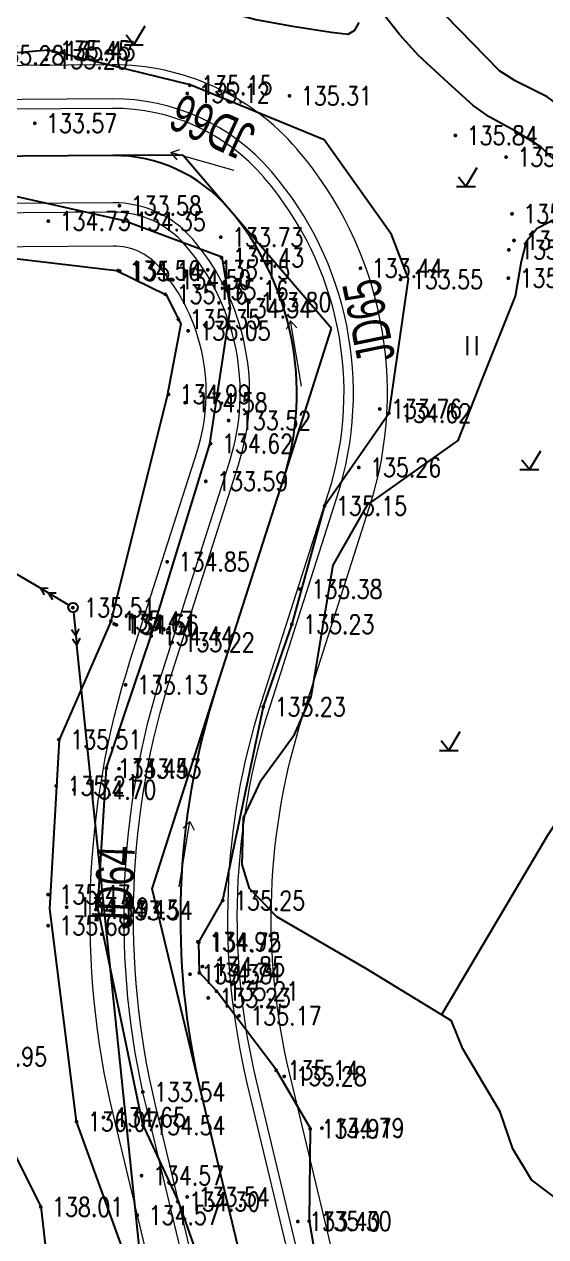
# Model space of a CAD drawing. Extents: x 529262 to 576451, y 2694391 to 2717535.
# Drawn here: x 562955.4 to 562983.1, y 2710457.1 to 2710521.3 of the extents above; entities that cross this region are included whole.
import ezdxf
from ezdxf.enums import TextEntityAlignment as Align

# ---------------------------------------------------------------- set-up
doc = ezdxf.new("R2010")
doc.units = 0
doc.linetypes.add('DASHED', pattern=[19.049999999999997, 12.7, -6.35])
doc.linetypes.add('X2', pattern=[10, 8, -2])
for name, color, linetype in [('DLSS', 4, 'Continuous'), ('DMTZ', 8, 'Continuous'), ('GCD', 8, 'Continuous'), ('GXYZ', 8, 'Continuous'), ('ZBTZ', 8, 'Continuous'), ('交点标注', 3, 'Continuous'), ('道路中线_04护管挡墙', 7, 'Continuous')]:
    doc.layers.add(name, color=color, linetype=linetype)
doc.layers.add('SXSS', color=5, linetype='Continuous', lineweight=0)
doc.styles.add('EICAD', font='fsdb_e.shx', dxfattribs={"width": 0.707, "height": 2, "bigfont": 'tjhzf.shx'})
doc.styles.add('HZ', font='rs.shx', dxfattribs={"width": 0.8, "bigfont": 'hztxt.shx'})
doc.linetypes.add('10421', pattern='A,2,[150,AAA.SHX,S=0.5,R=0,X=0,Y=0.5],1e-11', length=2.00000000001)
doc.linetypes.add('10422', pattern='A,0.75,[150,AAA.SHX,S=0.5,R=0,X=0,Y=0.5],1.5,[177,AAA.SHX,S=1,R=0,X=0,Y=0.4],0.75', length=3)

# ---------------------------------------------------------------- blocks, each defined once
blk = doc.blocks.new('GC200')
at = {"linetype": 'Continuous', "const_width": 0.2, "flags": 128}
blk.add_lwpolyline([(-0.1, 0, 1), (0.1, 0, 1)], format="xyb", close=True, dxfattribs=at)
blk = doc.blocks.new('gc013a')
at = {"linetype": 'Continuous'}
blk.add_line((0.5, 0), (4, 0), dxfattribs=at)
at = {"linetype": 'Continuous', "flags": 128}
for points in [[(2.307212344848719, -0.4000565770862801), (3, 0), (2.307212344848719, 0.4000565770862801)], [(3.307212344848719, -0.4000565770862801), (4, 0), (3.307212344848719, 0.4000565770862801)]]:
    blk.add_lwpolyline(points, dxfattribs=at)
blk = doc.blocks.new('gc170')
at = {"color": 8, "linetype": 'Continuous'}
blk.add_circle((0, 0), 0.5, dxfattribs=at)
blk = doc.blocks.new('gc121')
at = {"color": 8}
for p, q in [((-0.5, -1), (-0.5, 1)), ((0.5, -1), (0.5, 1))]:
    blk.add_line(p, q, dxfattribs=at)
blk = doc.blocks.new('gc123')
at = {"color": 8}
for p, q in [((0, 0), (1.199999999999999, 2)), ((-1, 0), (1, 0)), ((0, 0), (-0.8, 1))]:
    blk.add_line(p, q, dxfattribs=at)
blk = doc.blocks.new('gc086')
at = {"color": 8}
for p, q in [((0, 0), (7, 0)), ((7, 0), (6.180847955711008, 0.573576436351046)), ((7, 0), (6.180847955711008, -0.5735764363510459))]:
    blk.add_line(p, q, dxfattribs=at)

msp = doc.modelspace()

# ---------------------------------------------------------------- linework, layer by layer
at = {"layer": 'DLSS', "color": 8, "linetype": 'Continuous'}
msp.add_lwpolyline([(562990.0233819761, 2710509.374436731), (562989.0172700626, 2710510.947711556), (562987.3492944081, 2710513.1021973), (562986.3588609243, 2710514.374578152), (562984.1186494417, 2710516.737038125), (562983.1322681797, 2710517.466018084), (562981.4285658925, 2710518.301014455), (562980.6030844691, 2710518.829630272), (562977.7390089744, 2710521.768485805), (562972.9598811852, 2710527.854498539), (562970.1691699103, 2710531.895343121), (562966.6927165191, 2710537.288272125), (562965.4462211933, 2710539.714797255), (562963.6556329182, 2710543.82263337)], dxfattribs=at)
at = {"layer": 'DLSS', "color": 8, "linetype": 'X2'}
msp.add_lwpolyline([(562987.4426494417, 2710508.195038124), (562985.575348904, 2710511.683939122), (562983.9511695664, 2710513.673572137), (562982.8146494417, 2710514.790038125), (562981.6168124755, 2710515.555149597), (562980.050507038, 2710516.398395539), (562979.2166452552, 2710517.002534429), (562977.8789219327, 2710518.208383645), (562976.3071447109, 2710519.648009184), (562975.3116494417, 2710520.767038125), (562974.0576626007, 2710522.342561491), (562971.1204611572, 2710526.524480315), (562968.0977612662, 2710530.899147705), (562964.7083742737, 2710536.176400936), (562963.3748125491, 2710539.033189165), (562961.5988316096, 2710542.866659666)], dxfattribs=at)
at = {"layer": 'DMTZ', "linetype": '10421', "flags": 128}
for points in [[(562974.75, 2710442.749), (562972.221, 2710448.106), (562970.53, 2710457.924), (562970.588, 2710462.816), (562968.785, 2710465.91), (562965.618, 2710470.107), (562964.715, 2710471.076), (562964.683, 2710472.686), (562965.951, 2710474.902), (562968.103, 2710485.167), (562969.614, 2710489.535), (562971.349, 2710495.807), (562974.751, 2710500.717), (562975.7885147439, 2710507.82364642), (562974.8793593798, 2710510.16654406), (562971.3097883859, 2710515.17943116), (562964.213, 2710518.086), (562956.712, 2710519.931), (562939.506, 2710518.475), (562935.726, 2710518.126), (562931.762, 2710518.288), (562929.3, 2710519.315), (562919.688, 2710517.249), (562916.468, 2710514.965), (562910.131, 2710508.998), (562907.098, 2710503.349), (562906.436, 2710502.096), (562904.175, 2710500.572), (562900.581, 2710500.839), (562896.864, 2710503.212), (562892.174, 2710509.435), (562890.793, 2710510.72), (562889.538, 2710511.732), (562887.479, 2710514.751), (562882.949, 2710523.099), (562882.932, 2710525.189), (562882.2380977372, 2710527.399296024), (562883.799, 2710533.091), (562883.971, 2710540.381), (562884.533, 2710541.159), (562880.615, 2710548.025), (562877.384, 2710551.024), (562873.585, 2710553.819), (562871.27, 2710555.417), (562866.187, 2710554.863), (562864.035, 2710554.128), (562862.653, 2710554.187), (562854.416, 2710552.946), (562849.3, 2710552.984), (562844.828, 2710554.167), (562838.817, 2710556.934), (562838.273, 2710558.715), (562837.129, 2710561.856), (562835.427, 2710564.474), (562828.384, 2710572.825), (562826.351, 2710574.034), (562816.192, 2710586.281), (562809.61, 2710595.308), (562807.629, 2710596.472), (562803.713, 2710599.951), (562798.177, 2710607.245), (562792.142, 2710614.012), (562783.976, 2710622.925), (562784.5828301851, 2710624.317657849), (562785.211, 2710624.551), (562787.2, 2710623.094), (562788.7788755939, 2710623.401217018), (562790.508, 2710625.592), (562788.742, 2710630.515), (562788.088, 2710634.638), (562786.78, 2710636.602), (562786.639, 2710640.923), (562787.825, 2710645.241), (562787.853, 2710649.099), (562784.409, 2710653.639), (562785.16, 2710656.358), (562788.285, 2710662.328), (562794.012, 2710668.105), (562797.95, 2710670.849), (562807.487, 2710674.38), (562815.068, 2710676.668), (562817.722, 2710679.886), (562819.808, 2710683.864), (562817.75, 2710692.913), (562819.815, 2710697.495), (562820.162, 2710700.927), (562819.299, 2710705.399), (562817.923, 2710708.322), (562815.977, 2710712.962), (562813.994, 2710719.447), (562811.415, 2710723.52), (562810.6813922131, 2710763.290965233), (562817.6759100298, 2710808.527753309), (562821.8706644834, 2710812.379483276)], [(562875.6569799479, 2710517.710590817), (562881.2096401585, 2710513.136962484), (562885.8431388825, 2710506.104024294), (562896.000156, 2710496.867496503), (562900.7433575162, 2710493.456907781), (562902.1508789615, 2710493.360564189), (562907.6460523225, 2710496.539927071), (562912.2171274893, 2710500.241607559), (562921.1455004993, 2710510.357186281), (562930.0326638538, 2710510.406242661), (562938.4989639116, 2710510.977422099), (562949.5544111542, 2710513.397228802), (562960.7241838808, 2710510.917154916), (562965.900569844, 2710508.986744726), (562966.3440000489, 2710506.266222232), (562965.2347387028, 2710499.058734157), (562962.1308346156, 2710488.921390429), (562959.7643030626, 2710481.926135489), (562959.3002978488, 2710474.520269713), (562961.6937498626, 2710463.040329047), (562963.5581915622, 2710459.007735341), (562967.210702914, 2710448.677929373), (562970.6649546735, 2710436.492808566), (562971.9549540539, 2710429.863424606), (562968.7550809688, 2710422.750517037), (562967.8558039883, 2710417.670041609), (562961.7334924304, 2710408.390111475), (562959.0452154493, 2710402.617356841), (562949.5074524239, 2710394.865299786), (562946.6224902859, 2710390.925632931), (562942.6737345892, 2710379.153828388), (562939.6081059823, 2710372.623244184), (562934.0775555337, 2710360.813837247), (562930.1231819652, 2710353.403101703), (562927.2984181283, 2710352.257563191)]]:
    msp.add_lwpolyline(points, dxfattribs=at)
at = {"layer": 'DMTZ', "linetype": '10422'}
msp.add_lwpolyline([(562946.4396494417, 2710523.578038124), (562946.8575161195, 2710523.465371793), (562948.9301486182, 2710523.813843066), (562949.8766494417, 2710523.832038125), (562950.8449965818, 2710523.70649074), (562952.8672203023, 2710523.259175222), (562953.6876494417, 2710523.138038124), (562955.283148827, 2710523.026572447), (562956.7796494417, 2710522.992038125), (562962.0011197489, 2710522.796028927), (562963.1636494417, 2710522.680038125), (562964.520206356, 2710522.412477494), (562967.7016494417, 2710521.558038125), (562969.532799278, 2710521.223478166), (562971.6810520366, 2710520.878287945), (562972.5836494417, 2710520.784038125), (562972.9428696691, 2710520.986789247), (562973.1716494417, 2710521.389038125)], dxfattribs=at)
at = {"layer": 'DMTZ', "linetype": '10421'}
for points in [[(562875.5631839988, 2710514.346548987), (562888.6289473693, 2710495.290743354), (562901.1039390189, 2710489.842846645), (562905.0860591556, 2710491.836516971), (562914.5993318317, 2710498.673232114), (562921.9861655416, 2710506.108200987), (562928.7880964784, 2710507.585175563), (562940.8005022918, 2710508.345655843), (562947.4589568337, 2710509.7851253), (562960.3125644285, 2710508.266639141), (562962.9493382861, 2710506.973056026), (562963.7163984707, 2710505.439924085), (562962.997191582, 2710501.625466816), (562960.00726708, 2710489.672574984), (562957.2688824977, 2710483.40365115), (562956.7657788033, 2710474.443040417), (562958.1761867136, 2710463.187400912), (562963.3491733274, 2710448.930670954), (562968.1346102675, 2710435.076508506), (562966.6111219786, 2710428.484569198), (562964.283, 2710426.124)], [(562859.8497388082, 2710502.248493188), (562878.4213185481, 2710487.748831274), (562915.8853067025, 2710478.730757921), (562929.8618966059, 2710481.834375524), (562947.7578474227, 2710478.804650787), (562952.276, 2710466.641), (562956.312, 2710458.678), (562957.437, 2710448.749), (562960.849, 2710434.711), (562962.894, 2710429.434), (562964.283, 2710426.124), (562963.631, 2710423.873), (562959.426, 2710415.623), (562955.6416309146, 2710407.193488419), (562937.3592726418, 2710382.773345858), (562927.2458438115, 2710362.079754581), (562924.8596661334, 2710351.275596694), (562923.9404885652, 2710345.47398368), (562923.6828423964, 2710342.281494865)]]:
    msp.add_lwpolyline(points, dxfattribs=at)
at = {"layer": 'GXYZ', "linetype": 'Continuous'}
for p, q in [((562956.287496175, 2710491.428502385), (562934.4164006265, 2710504.297965076)), ((562963.7633439824, 2710434.994373354), (562958.2176972107, 2710488.424907807))]:
    msp.add_line(p, q, dxfattribs=at)
at = {"layer": 'ZBTZ', "linetype": 'Continuous'}
for points in [[(562979.7250875806, 2710502.568038125), (562981.4496494418, 2710506.895038125), (562981.7716959144, 2710508.753320613), (562982.0526494418, 2710509.842038125), (562982.5970840611, 2710510.501524706), (562985.3780598546, 2710511.925619826)], [(562988.6926494417, 2710455.935038125), (562986.7056494417, 2710457.615038124), (562983.8956494418, 2710458.896038125), (562982.3016494417, 2710460.095038124), (562981.3196494417, 2710461.746038124), (562980.6436494417, 2710463.694038125), (562978.6616494417, 2710467.028038125), (562978.0636494417, 2710468.523038125), (562973.5306494418, 2710471.287038125), (562968.8076494418, 2710474.022038125), (562967.3646494417, 2710475.524038124), (562966.9696494417, 2710476.792038125), (562967.0366494417, 2710479.279038125), (562967.9736494417, 2710481.269038124), (562969.7376494417, 2710483.685038125), (562970.6206494417, 2710485.673038125), (562971.7976494418, 2710492.652038124), (562973.6196494417, 2710495.844038125), (562978.4086494417, 2710499.265038125), (562979.7250875806, 2710502.568038125)], [(562993.6969873321, 2710494.583315078), (562993.2974593352, 2710493.027020624), (562993.2331480986, 2710492.191154617), (562992.9566494417, 2710491.572038125), (562992.4572451966, 2710490.9422862), (562991.9656494417, 2710490.363038125), (562991.0619204333, 2710489.410243713), (562989.7106494417, 2710487.797038124), (562986.7611022071, 2710483.744400732), (562985.1506494418, 2710481.346038125), (562983.1453629185, 2710478.340397827), (562977.8306494417, 2710469.342038125), (562977.5366976606, 2710468.844347351)]]:
    msp.add_lwpolyline(points, dxfattribs=at)
at = {"layer": '交点标注', "linetype": 'DASHED'}
for p, q in [((562963.8196192548, 2710514.375483906), (562960.1102109349, 2710514.34938738)), ((562966.2361207873, 2710511.561072519), (562963.8196192548, 2710514.375483906)), ((562971.7092118018, 2710505.186762606), (562966.2479033297, 2710511.547349821)), ((562969.1531525974, 2710497.202432873), (562971.7092118018, 2710505.186762606)), ((562962.2094382134, 2710475.512440277), (562965.617331923, 2710486.157634656)), ((562964.813575773, 2710464.64264863), (562962.2094382134, 2710475.512440277))]:
    msp.add_line(p, q, dxfattribs=at)
at = {"layer": '道路中线_04护管挡墙', "color": 8, "lineweight": 0}
for points in [[(562975.047184427, 2710442.529472372), (562969.4814839382, 2710465.760965831, -0.1370914387375173), (562970.1887893501, 2710484.694153535), (562973.7246100246, 2710495.738951752, 0.2604879930884305), (562969.8896809916, 2710514.674242122), (562969.8778984357, 2710514.687964836, 0.2205648267263382), (562960.0764426859, 2710519.149268597), (562940.9816723407, 2710519.014932569, 0.07785977487481188), (562924.2409722245, 2710516.271380206), (562923.2504315012, 2710515.945490484, 0.1211447737828787), (562905.1114940571, 2710504.599510272)], [(562973.2967188652, 2710442.110103421), (562967.7310183763, 2710465.34159688, -0.1370914387387408), (562968.474492815, 2710485.242958956), (562972.0103134895, 2710496.287757173, 0.260487993089063), (562968.5240143687, 2710513.501657509), (562968.5122318272, 2710513.515380206, 0.2205648267265918), (562960.0891057794, 2710517.34931314), (562940.9943354344, 2710517.214977113, 0.07785977487458612), (562924.8035123294, 2710514.561541433), (562923.8129716062, 2710514.235651711, 0.1211447737826425), (562906.4028307557, 2710503.345536775)], [(562972.8104784313, 2710441.993612045), (562967.2447779424, 2710465.225105505, -0.1370914387370714), (562967.998299333, 2710485.395404906), (562971.5341200075, 2710496.440203123, 0.2604879930931599), (562968.1446625289, 2710513.175939561), (562968.1328799907, 2710513.189662254, 0.2205648267314096), (562960.0926233053, 2710516.849325514), (562940.9978529605, 2710516.714989486, 0.07785977487405749), (562924.9597734696, 2710514.086586218), (562923.9692327464, 2710513.760696496, 0.1211447737834337), (562906.7615353942, 2710502.997210803)], [(562967.9480740927, 2710440.828698293), (562962.3823736039, 2710464.060191753, -0.1370914387339848), (562963.2363645133, 2710486.919864407), (562966.7721851877, 2710497.964662625, 0.2604879930862896), (562964.3511441316, 2710509.91876008), (562964.3393615837, 2710509.932482786, 0.2205648267315446), (562960.1277985658, 2710511.849449246), (562941.0330282209, 2710511.715113217, 0.07785977487408338), (562926.5223848721, 2710509.33703407), (562925.5318441496, 2710509.011144348, 0.121144773783214), (562910.3485817793, 2710499.51395109)], [(562967.4618336589, 2710440.712206918), (562961.89613317, 2710463.943700378, -0.1370914387325575), (562962.7601710313, 2710487.072310357), (562966.2959917057, 2710498.117108575, 0.2604879930921491), (562963.9717922918, 2710509.593042132), (562963.9600097388, 2710509.606764844, 0.2205648267299092), (562960.1313160921, 2710511.349461619), (562941.036545747, 2710511.215125591, 0.07785977487389538), (562926.6786460123, 2710508.862078855), (562925.6881052899, 2710508.536189134, 0.1211447737830839), (562910.7072864177, 2710499.165625119)], [(562965.711368097, 2710440.292837967), (562960.1456676081, 2710463.524331428, -0.1370914387337673), (562961.0458744962, 2710487.621115778), (562964.5816951706, 2710498.665913995, 0.2604879930939218), (562962.6061256689, 2710508.42045752), (562962.5943430933, 2710508.434180257, 0.2205648267337789), (562960.1439791888, 2710509.549506162), (562941.0492088407, 2710509.415170134, 0.07785977487401832), (562927.2411861172, 2710507.152240082), (562926.2506453947, 2710506.826350361, 0.1211447737820734), (562911.9986231164, 2710497.911651622)]]:
    msp.add_lwpolyline(points, format="xyb", dxfattribs=at)
at = {"layer": '道路中线_04护管挡墙', "color": 1}
msp.add_lwpolyline([(562970.379276262, 2710441.411155169), (562964.8135757732, 2710464.642648629, -0.1370914387354172), (562965.6173319231, 2710486.157634656), (562969.1531525976, 2710497.202432874, 0.2604879930902972), (562966.2479033303, 2710511.547349821), (562966.2361207872, 2710511.56107252, 0.2205648267314559), (562960.1102109355, 2710514.34938738), (562941.0154405907, 2710514.215051352, 0.07785977487436221), (562925.7410791708, 2710511.711810144), (562924.750538448, 2710511.385920422, 0.1211447737825244), (562908.5550585868, 2710501.255580947)], format="xyb", dxfattribs=at)

# ---------------------------------------------------------------- block references
at = {"layer": 'GCD', "linetype": 'Continuous'}
ref = msp.add_blockref('GC200', (562953.1859540989, 2710519.657554979, 135.282), dxfattribs=dict(at, xscale=0.5, yscale=0.5, zscale=0.5))
ref.add_attrib('height', '135.28', dxfattribs={"linetype": 'Continuous', "height": 1, "style": 'HZ', "width": 0.8}).set_placement((562953.7859540989, 2710519.657554979, 135.282), align=Align.MIDDLE_LEFT)
ref = msp.add_blockref('GC200', (562956.5883590039, 2710519.439439974, 135.2), dxfattribs=dict(at, xscale=0.5, yscale=0.5, zscale=0.5))
ref.add_attrib('height', '135.20', dxfattribs={"linetype": 'Continuous', "height": 1, "style": 'HZ', "width": 0.8}).set_placement((562957.1883590039, 2710519.439439974, 135.2), align=Align.MIDDLE_LEFT)
at = {"layer": 'GCD', "color": 3, "linetype": 'Continuous'}
ref = msp.add_blockref('GC200', (562956.6996552576, 2710519.91518991, 135.446), dxfattribs=dict(at, xscale=0.5, yscale=0.5, zscale=0.5))
ref.add_attrib('height', '135.45', dxfattribs={"linetype": 'Continuous', "height": 1, "style": 'HZ', "width": 0.8}).set_placement((562957.2996552576, 2710519.91518991, 135.446), align=Align.MIDDLE_LEFT)
at = {"layer": 'GCD', "linetype": 'Continuous'}
ref = msp.add_blockref('GC200', (562956.950954099, 2710519.880554979, 135.431), dxfattribs=dict(at, xscale=0.5, yscale=0.5, zscale=0.5))
ref.add_attrib('height', '135.43', dxfattribs={"linetype": 'Continuous', "height": 1, "style": 'HZ', "width": 0.8}).set_placement((562957.5509540989, 2710519.880554979, 135.431), align=Align.MIDDLE_LEFT)
ref = msp.add_blockref('GC200', (562964.0624110001, 2710517.638408555, 135.12), dxfattribs=dict(at, xscale=0.5, yscale=0.5, zscale=0.5))
ref.add_attrib('height', '135.12', dxfattribs={"linetype": 'Continuous', "height": 1, "style": 'HZ', "width": 0.8}).set_placement((562964.6624110001, 2710517.638408555, 135.12), align=Align.MIDDLE_LEFT)
at = {"layer": 'GCD', "color": 3, "linetype": 'Continuous'}
ref = msp.add_blockref('GC200', (562964.2006552576, 2710518.07018991, 135.152), dxfattribs=dict(at, xscale=0.5, yscale=0.5, zscale=0.5))
ref.add_attrib('height', '135.15', dxfattribs={"linetype": 'Continuous', "height": 1, "style": 'HZ', "width": 0.8}).set_placement((562964.8006552575, 2710518.07018991, 135.152), align=Align.MIDDLE_LEFT)
at = {"layer": 'GCD', "linetype": 'Continuous'}
ref = msp.add_blockref('GC200', (562969.4799540989, 2710517.509554978, 135.308), dxfattribs=dict(at, xscale=0.5, yscale=0.5, zscale=0.5))
ref.add_attrib('height', '135.31', dxfattribs={"linetype": 'Continuous', "height": 1, "style": 'HZ', "width": 0.8}).set_placement((562970.0799540989, 2710517.509554978, 135.308), align=Align.MIDDLE_LEFT)
ref = msp.add_blockref('GC200', (562955.980954099, 2710516.056554979, 133.57), dxfattribs=dict(at, xscale=0.5, yscale=0.5, zscale=0.5))
ref.add_attrib('height', '133.57', dxfattribs={"linetype": 'Continuous', "height": 1, "style": 'HZ', "width": 0.8}).set_placement((562956.580954099, 2710516.056554979, 133.57), align=Align.MIDDLE_LEFT)
ref = msp.add_blockref('GC200', (562978.266954099, 2710515.411554979, 135.842), dxfattribs=dict(at, xscale=0.5, yscale=0.5, zscale=0.5))
ref.add_attrib('height', '135.84', dxfattribs={"linetype": 'Continuous', "height": 1, "style": 'HZ', "width": 0.8}).set_placement((562978.8669540989, 2710515.411554979, 135.842), align=Align.MIDDLE_LEFT)
ref = msp.add_blockref('GC200', (562980.9529540989, 2710514.267554978, 135.588), dxfattribs=dict(at, xscale=0.5, yscale=0.5, zscale=0.5))
ref.add_attrib('height', '135.59', dxfattribs={"linetype": 'Continuous', "height": 1, "style": 'HZ', "width": 0.8}).set_placement((562981.5529540989, 2710514.267554978, 135.588), align=Align.MIDDLE_LEFT)
ref = msp.add_blockref('GC200', (562960.465954099, 2710511.692554979, 133.576), dxfattribs=dict(at, xscale=0.5, yscale=0.5, zscale=0.5))
ref.add_attrib('height', '133.58', dxfattribs={"linetype": 'Continuous', "height": 1, "style": 'HZ', "width": 0.8}).set_placement((562961.065954099, 2710511.692554979, 133.576), align=Align.MIDDLE_LEFT)
at = {"layer": 'GCD', "color": 3, "linetype": 'Continuous'}
ref = msp.add_blockref('GC200', (562981.2676552576, 2710511.26018991, 135.359), dxfattribs=dict(at, xscale=0.5, yscale=0.5, zscale=0.5))
ref.add_attrib('height', '135.36', dxfattribs={"linetype": 'Continuous', "height": 1, "style": 'HZ', "width": 0.8}).set_placement((562981.8676552576, 2710511.26018991, 135.359), align=Align.MIDDLE_LEFT)
ref = msp.add_blockref('GC200', (562956.7018478181, 2710510.877764721, 134.727), dxfattribs=dict(at, xscale=0.5, yscale=0.5, zscale=0.5))
ref.add_attrib('height', '134.73', dxfattribs={"linetype": 'Continuous', "height": 1, "style": 'HZ', "width": 0.8}).set_placement((562957.3018478181, 2710510.877764721, 134.727), align=Align.MIDDLE_LEFT)
at = {"layer": 'GCD', "linetype": 'Continuous'}
ref = msp.add_blockref('GC200', (562960.672954099, 2710510.854554979, 134.354), dxfattribs=dict(at, xscale=0.5, yscale=0.5, zscale=0.5))
ref.add_attrib('height', '134.35', dxfattribs={"linetype": 'Continuous', "height": 1, "style": 'HZ', "width": 0.8}).set_placement((562961.272954099, 2710510.854554979, 134.354), align=Align.MIDDLE_LEFT)
ref = msp.add_blockref('GC200', (562965.838954099, 2710510.024554979, 133.73), dxfattribs=dict(at, xscale=0.5, yscale=0.5, zscale=0.5))
ref.add_attrib('height', '133.73', dxfattribs={"linetype": 'Continuous', "height": 1, "style": 'HZ', "width": 0.8}).set_placement((562966.438954099, 2710510.024554979, 133.73), align=Align.MIDDLE_LEFT)
ref = msp.add_blockref('GC200', (562981.373954099, 2710509.849554979, 135.296), dxfattribs=dict(at, xscale=0.5, yscale=0.5, zscale=0.5))
ref.add_attrib('height', '135.30', dxfattribs={"linetype": 'Continuous', "height": 1, "style": 'HZ', "width": 0.8}).set_placement((562981.973954099, 2710509.849554979, 135.296), align=Align.MIDDLE_LEFT)
at = {"layer": 'GCD', "color": 3, "linetype": 'Continuous'}
ref = msp.add_blockref('GC200', (562981.0996552575, 2710509.35318991, 135.254), dxfattribs=dict(at, xscale=0.5, yscale=0.5, zscale=0.5))
ref.add_attrib('height', '135.25', dxfattribs={"linetype": 'Continuous', "height": 1, "style": 'HZ', "width": 0.8}).set_placement((562981.6996552575, 2710509.35318991, 135.254), align=Align.MIDDLE_LEFT)
at = {"layer": 'GCD', "linetype": 'Continuous'}
ref = msp.add_blockref('GC200', (562965.878954099, 2710508.939554979, 134.433), dxfattribs=dict(at, xscale=0.5, yscale=0.5, zscale=0.5))
ref.add_attrib('height', '134.43', dxfattribs={"linetype": 'Continuous', "height": 1, "style": 'HZ', "width": 0.8}).set_placement((562966.478954099, 2710508.939554979, 134.433), align=Align.MIDDLE_LEFT)
ref = msp.add_blockref('GC200', (562960.396954099, 2710508.256554978, 134.555), dxfattribs=dict(at, xscale=0.5, yscale=0.5, zscale=0.5))
ref.add_attrib('height', '134.56', dxfattribs={"linetype": 'Continuous', "height": 1, "style": 'HZ', "width": 0.8}).set_placement((562960.9969540989, 2710508.256554978, 134.555), align=Align.MIDDLE_LEFT)
ref = msp.add_blockref('GC200', (562960.489954099, 2710508.220554979, 135.144), dxfattribs=dict(at, xscale=0.5, yscale=0.5, zscale=0.5))
ref.add_attrib('height', '135.14', dxfattribs={"linetype": 'Continuous', "height": 1, "style": 'HZ', "width": 0.8}).set_placement((562961.0899540989, 2710508.220554979, 135.144), align=Align.MIDDLE_LEFT)
at = {"layer": 'GCD', "color": 3, "linetype": 'Continuous'}
ref = msp.add_blockref('GC200', (562965.1456552576, 2710508.29418991, 135.145), dxfattribs=dict(at, xscale=0.5, yscale=0.5, zscale=0.5))
ref.add_attrib('height', '135.15', dxfattribs={"linetype": 'Continuous', "height": 1, "style": 'HZ', "width": 0.8}).set_placement((562965.7456552576, 2710508.29418991, 135.145), align=Align.MIDDLE_LEFT)
ref = msp.add_blockref('GC200', (562973.2376552576, 2710508.38118991, 133.436), dxfattribs=dict(at, xscale=0.5, yscale=0.5, zscale=0.5))
ref.add_attrib('height', '133.44', dxfattribs={"linetype": 'Continuous', "height": 1, "style": 'HZ', "width": 0.8}).set_placement((562973.8376552576, 2710508.38118991, 133.436), align=Align.MIDDLE_LEFT)
ref = msp.add_blockref('GC200', (562981.0716552576, 2710507.85518991, 135.374), dxfattribs=dict(at, xscale=0.5, yscale=0.5, zscale=0.5))
ref.add_attrib('height', '135.37', dxfattribs={"linetype": 'Continuous', "height": 1, "style": 'HZ', "width": 0.8}).set_placement((562981.6716552576, 2710507.85518991, 135.374), align=Align.MIDDLE_LEFT)
at = {"layer": 'GCD', "linetype": 'Continuous'}
ref = msp.add_blockref('GC200', (562963.085954099, 2710507.776554978, 134.499), dxfattribs=dict(at, xscale=0.5, yscale=0.5, zscale=0.5))
ref.add_attrib('height', '134.50', dxfattribs={"linetype": 'Continuous', "height": 1, "style": 'HZ', "width": 0.8}).set_placement((562963.6859540989, 2710507.776554978, 134.499), align=Align.MIDDLE_LEFT)
at = {"layer": 'GCD', "color": 3, "linetype": 'Continuous'}
ref = msp.add_blockref('GC200', (562965.0656552576, 2710507.207189911, 135.159), dxfattribs=dict(at, xscale=0.5, yscale=0.5, zscale=0.5))
ref.add_attrib('height', '135.16', dxfattribs={"linetype": 'Continuous', "height": 1, "style": 'HZ', "width": 0.8}).set_placement((562965.6656552575, 2710507.207189911, 135.159), align=Align.MIDDLE_LEFT)
at = {"layer": 'GCD', "linetype": 'Continuous'}
ref = msp.add_blockref('GC200', (562975.3603236774, 2710507.784947363, 133.547), dxfattribs=dict(at, xscale=0.5, yscale=0.5, zscale=0.5))
ref.add_attrib('height', '133.55', dxfattribs={"linetype": 'Continuous', "height": 1, "style": 'HZ', "width": 0.8}).set_placement((562975.9603236774, 2710507.784947363, 133.547), align=Align.MIDDLE_LEFT)
ref = msp.add_blockref('GC200', (562962.899954099, 2710506.998554979, 135.156), dxfattribs=dict(at, xscale=0.5, yscale=0.5, zscale=0.5))
ref.add_attrib('height', '135.16', dxfattribs={"linetype": 'Continuous', "height": 1, "style": 'HZ', "width": 0.8}).set_placement((562963.499954099, 2710506.998554979, 135.156), align=Align.MIDDLE_LEFT)
ref = msp.add_blockref('GC200', (562967.328954099, 2710506.582554979, 133.801), dxfattribs=dict(at, xscale=0.5, yscale=0.5, zscale=0.5))
ref.add_attrib('height', '133.80', dxfattribs={"linetype": 'Continuous', "height": 1, "style": 'HZ', "width": 0.8}).set_placement((562967.928954099, 2710506.582554979, 133.801), align=Align.MIDDLE_LEFT)
ref = msp.add_blockref('GC200', (562966.293954099, 2710506.252554979, 134.343), dxfattribs=dict(at, xscale=0.5, yscale=0.5, zscale=0.5))
ref.add_attrib('height', '134.34', dxfattribs={"linetype": 'Continuous', "height": 1, "style": 'HZ', "width": 0.8}).set_placement((562966.8939540989, 2710506.252554979, 134.343), align=Align.MIDDLE_LEFT)
ref = msp.add_blockref('GC200', (562963.588954099, 2710505.674554978, 135.345), dxfattribs=dict(at, xscale=0.5, yscale=0.5, zscale=0.5))
ref.add_attrib('height', '135.35', dxfattribs={"linetype": 'Continuous', "height": 1, "style": 'HZ', "width": 0.8}).set_placement((562964.188954099, 2710505.674554978, 135.345), align=Align.MIDDLE_LEFT)
ref = msp.add_blockref('GC200', (562964.106954099, 2710505.066554978, 135.052), dxfattribs=dict(at, xscale=0.5, yscale=0.5, zscale=0.5))
ref.add_attrib('height', '135.05', dxfattribs={"linetype": 'Continuous', "height": 1, "style": 'HZ', "width": 0.8}).set_placement((562964.706954099, 2710505.066554978, 135.052), align=Align.MIDDLE_LEFT)
ref = msp.add_blockref('GC200', (562963.065954099, 2710501.698554979, 134.986), dxfattribs=dict(at, xscale=0.5, yscale=0.5, zscale=0.5))
ref.add_attrib('height', '134.99', dxfattribs={"linetype": 'Continuous', "height": 1, "style": 'HZ', "width": 0.8}).set_placement((562963.6659540989, 2710501.698554979, 134.986), align=Align.MIDDLE_LEFT)
ref = msp.add_blockref('GC200', (562963.945954099, 2710501.259554978, 134.583), dxfattribs=dict(at, xscale=0.5, yscale=0.5, zscale=0.5))
ref.add_attrib('height', '134.58', dxfattribs={"linetype": 'Continuous', "height": 1, "style": 'HZ', "width": 0.8}).set_placement((562964.5459540989, 2710501.259554978, 134.583), align=Align.MIDDLE_LEFT)
ref = msp.add_blockref('GC200', (562974.2574744164, 2710500.924395759, 133.76), dxfattribs=dict(at, xscale=0.5, yscale=0.5, zscale=0.5))
ref.add_attrib('height', '133.76', dxfattribs={"linetype": 'Continuous', "height": 1, "style": 'HZ', "width": 0.8}).set_placement((562974.8574744164, 2710500.924395759, 133.76), align=Align.MIDDLE_LEFT)
ref = msp.add_blockref('GC200', (562966.253954099, 2710500.313554978, 133.521), dxfattribs=dict(at, xscale=0.5, yscale=0.5, zscale=0.5))
ref.add_attrib('height', '133.52', dxfattribs={"linetype": 'Continuous', "height": 1, "style": 'HZ', "width": 0.8}).set_placement((562966.853954099, 2710500.313554978, 133.521), align=Align.MIDDLE_LEFT)
at = {"layer": 'GCD', "color": 3, "linetype": 'Continuous'}
ref = msp.add_blockref('GC200', (562974.7386552576, 2710500.701189911, 134.616), dxfattribs=dict(at, xscale=0.5, yscale=0.5, zscale=0.5))
ref.add_attrib('height', '134.62', dxfattribs={"linetype": 'Continuous', "height": 1, "style": 'HZ', "width": 0.8}).set_placement((562975.3386552576, 2710500.701189911, 134.616), align=Align.MIDDLE_LEFT)
at = {"layer": 'GCD', "linetype": 'Continuous'}
ref = msp.add_blockref('GC200', (562965.299954099, 2710499.089554979, 134.621), dxfattribs=dict(at, xscale=0.5, yscale=0.5, zscale=0.5))
ref.add_attrib('height', '134.62', dxfattribs={"linetype": 'Continuous', "height": 1, "style": 'HZ', "width": 0.8}).set_placement((562965.899954099, 2710499.089554979, 134.621), align=Align.MIDDLE_LEFT)
ref = msp.add_blockref('GC200', (562973.147954099, 2710497.828554979, 135.258), dxfattribs=dict(at, xscale=0.5, yscale=0.5, zscale=0.5))
ref.add_attrib('height', '135.26', dxfattribs={"linetype": 'Continuous', "height": 1, "style": 'HZ', "width": 0.8}).set_placement((562973.747954099, 2710497.828554979, 135.258), align=Align.MIDDLE_LEFT)
ref = msp.add_blockref('GC200', (562965.0435681674, 2710497.093738761, 133.59), dxfattribs=dict(at, xscale=0.5, yscale=0.5, zscale=0.5))
ref.add_attrib('height', '133.59', dxfattribs={"linetype": 'Continuous', "height": 1, "style": 'HZ', "width": 0.8}).set_placement((562965.6435681673, 2710497.093738761, 133.59), align=Align.MIDDLE_LEFT)
at = {"layer": 'GCD', "color": 3, "linetype": 'Continuous'}
ref = msp.add_blockref('GC200', (562971.3366552576, 2710495.79118991, 135.153), dxfattribs=dict(at, xscale=0.5, yscale=0.5, zscale=0.5))
ref.add_attrib('height', '135.15', dxfattribs={"linetype": 'Continuous', "height": 1, "style": 'HZ', "width": 0.8}).set_placement((562971.9366552576, 2710495.79118991, 135.153), align=Align.MIDDLE_LEFT)
ref = msp.add_blockref('GC200', (562962.9986552576, 2710492.83118991, 134.845), dxfattribs=dict(at, xscale=0.5, yscale=0.5, zscale=0.5))
ref.add_attrib('height', '134.85', dxfattribs={"linetype": 'Continuous', "height": 1, "style": 'HZ', "width": 0.8}).set_placement((562963.5986552576, 2710492.83118991, 134.845), align=Align.MIDDLE_LEFT)
at = {"layer": 'GCD', "linetype": 'Continuous'}
ref = msp.add_blockref('GC200', (562970.0389540989, 2710491.383554979, 135.379), dxfattribs=dict(at, xscale=0.5, yscale=0.5, zscale=0.5))
ref.add_attrib('height', '135.38', dxfattribs={"linetype": 'Continuous', "height": 1, "style": 'HZ', "width": 0.8}).set_placement((562970.6389540989, 2710491.383554979, 135.379), align=Align.MIDDLE_LEFT)
at = {"layer": 'GCD', "color": 3, "linetype": 'Continuous'}
ref = msp.add_blockref('GC200', (562957.9996552576, 2710490.40118991, 135.505), dxfattribs=dict(at, xscale=0.5, yscale=0.5, zscale=0.5))
ref.add_attrib('height', '135.51', dxfattribs={"linetype": 'Continuous', "height": 1, "style": 'HZ', "width": 0.8}).set_placement((562958.5996552575, 2710490.40118991, 135.505), align=Align.MIDDLE_LEFT)
at = {"layer": 'GCD', "linetype": 'Continuous'}
ref = msp.add_blockref('GC200', (562960.017954099, 2710489.693554979, 135.468), dxfattribs=dict(at, xscale=0.5, yscale=0.5, zscale=0.5))
ref.add_attrib('height', '135.47', dxfattribs={"linetype": 'Continuous', "height": 1, "style": 'HZ', "width": 0.8}).set_placement((562960.617954099, 2710489.693554979, 135.468), align=Align.MIDDLE_LEFT)
ref = msp.add_blockref('GC200', (562960.1859540989, 2710489.540554978, 134.606), dxfattribs=dict(at, xscale=0.5, yscale=0.5, zscale=0.5))
ref.add_attrib('height', '134.61', dxfattribs={"linetype": 'Continuous', "height": 1, "style": 'HZ', "width": 0.8}).set_placement((562960.7859540989, 2710489.540554978, 134.606), align=Align.MIDDLE_LEFT)
ref = msp.add_blockref('GC200', (562960.308954099, 2710489.488554979, 134.561), dxfattribs=dict(at, xscale=0.5, yscale=0.5, zscale=0.5))
ref.add_attrib('height', '134.56', dxfattribs={"linetype": 'Continuous', "height": 1, "style": 'HZ', "width": 0.8}).set_placement((562960.9089540989, 2710489.488554979, 134.561), align=Align.MIDDLE_LEFT)
at = {"layer": 'GCD', "color": 3, "linetype": 'Continuous'}
ref = msp.add_blockref('GC200', (562969.6016552575, 2710489.51918991, 135.233), dxfattribs=dict(at, xscale=0.5, yscale=0.5, zscale=0.5))
ref.add_attrib('height', '135.23', dxfattribs={"linetype": 'Continuous', "height": 1, "style": 'HZ', "width": 0.8}).set_placement((562970.2016552575, 2710489.51918991, 135.233), align=Align.MIDDLE_LEFT)
at = {"layer": 'GCD', "linetype": 'Continuous'}
ref = msp.add_blockref('GC200', (562962.150954099, 2710488.902554979, 134.435), dxfattribs=dict(at, xscale=0.5, yscale=0.5, zscale=0.5))
ref.add_attrib('height', '134.44', dxfattribs={"linetype": 'Continuous', "height": 1, "style": 'HZ', "width": 0.8}).set_placement((562962.750954099, 2710488.902554979, 134.435), align=Align.MIDDLE_LEFT)
ref = msp.add_blockref('GC200', (562963.262954099, 2710488.563554978, 133.224), dxfattribs=dict(at, xscale=0.5, yscale=0.5, zscale=0.5))
ref.add_attrib('height', '133.22', dxfattribs={"linetype": 'Continuous', "height": 1, "style": 'HZ', "width": 0.8}).set_placement((562963.862954099, 2710488.563554978, 133.224), align=Align.MIDDLE_LEFT)
at = {"layer": 'GCD', "color": 3, "linetype": 'Continuous'}
ref = msp.add_blockref('GC200', (562960.7962323432, 2710486.316841656, 135.131), dxfattribs=dict(at, xscale=0.5, yscale=0.5, zscale=0.5))
ref.add_attrib('height', '135.13', dxfattribs={"linetype": 'Continuous', "height": 1, "style": 'HZ', "width": 0.8}).set_placement((562961.3962323432, 2710486.316841656, 135.131), align=Align.MIDDLE_LEFT)
ref = msp.add_blockref('GC200', (562968.0906552576, 2710485.15118991, 135.225), dxfattribs=dict(at, xscale=0.5, yscale=0.5, zscale=0.5))
ref.add_attrib('height', '135.23', dxfattribs={"linetype": 'Continuous', "height": 1, "style": 'HZ', "width": 0.8}).set_placement((562968.6906552576, 2710485.15118991, 135.225), align=Align.MIDDLE_LEFT)
at = {"layer": 'GCD', "linetype": 'Continuous'}
ref = msp.add_blockref('GC200', (562957.264954099, 2710483.411554979, 135.506), dxfattribs=dict(at, xscale=0.5, yscale=0.5, zscale=0.5))
ref.add_attrib('height', '135.51', dxfattribs={"linetype": 'Continuous', "height": 1, "style": 'HZ', "width": 0.8}).set_placement((562957.864954099, 2710483.411554979, 135.506), align=Align.MIDDLE_LEFT)
ref = msp.add_blockref('GC200', (562959.774954099, 2710481.895554978, 134.439), dxfattribs=dict(at, xscale=0.5, yscale=0.5, zscale=0.5))
ref.add_attrib('height', '134.44', dxfattribs={"linetype": 'Continuous', "height": 1, "style": 'HZ', "width": 0.8}).set_placement((562960.374954099, 2710481.895554978, 134.439), align=Align.MIDDLE_LEFT)
ref = msp.add_blockref('GC200', (562960.446954099, 2710481.869554979, 133.528), dxfattribs=dict(at, xscale=0.5, yscale=0.5, zscale=0.5))
ref.add_attrib('height', '133.53', dxfattribs={"linetype": 'Continuous', "height": 1, "style": 'HZ', "width": 0.8}).set_placement((562961.046954099, 2710481.869554979, 133.528), align=Align.MIDDLE_LEFT)
at = {"layer": 'GCD', "color": 3, "linetype": 'Continuous'}
ref = msp.add_blockref('GC200', (562957.115779994, 2710480.962521019, 135.214), dxfattribs=dict(at, xscale=0.5, yscale=0.5, zscale=0.5))
ref.add_attrib('height', '135.21', dxfattribs={"linetype": 'Continuous', "height": 1, "style": 'HZ', "width": 0.8}).set_placement((562957.715779994, 2710480.962521019, 135.214), align=Align.MIDDLE_LEFT)
at = {"layer": 'GCD', "linetype": 'Continuous'}
ref = msp.add_blockref('GC200', (562958.0619205264, 2710480.756499481, 134.7), dxfattribs=dict(at, xscale=0.5, yscale=0.5, zscale=0.5))
ref.add_attrib('height', '134.70', dxfattribs={"linetype": 'Continuous', "height": 1, "style": 'HZ', "width": 0.8}).set_placement((562958.6619205264, 2710480.756499481, 134.7), align=Align.MIDDLE_LEFT)
ref = msp.add_blockref('GC200', (562956.6858675836, 2710475.204614047, 135.47), dxfattribs=dict(at, xscale=0.5, yscale=0.5, zscale=0.5))
ref.add_attrib('height', '135.47', dxfattribs={"linetype": 'Continuous', "height": 1, "style": 'HZ', "width": 0.8}).set_placement((562957.2858675836, 2710475.204614047, 135.47), align=Align.MIDDLE_LEFT)
ref = msp.add_blockref('GC200', (562957.6709540989, 2710474.535554979, 134.588), dxfattribs=dict(at, xscale=0.5, yscale=0.5, zscale=0.5))
ref.add_attrib('height', '134.59', dxfattribs={"linetype": 'Continuous', "height": 1, "style": 'HZ', "width": 0.8}).set_placement((562958.2709540989, 2710474.535554979, 134.588), align=Align.MIDDLE_LEFT)
at = {"layer": 'GCD', "color": 3, "linetype": 'Continuous'}
ref = msp.add_blockref('GC200', (562965.9386552576, 2710474.88618991, 135.248), dxfattribs=dict(at, xscale=0.5, yscale=0.5, zscale=0.5))
ref.add_attrib('height', '135.25', dxfattribs={"linetype": 'Continuous', "height": 1, "style": 'HZ', "width": 0.8}).set_placement((562966.5386552576, 2710474.88618991, 135.248), align=Align.MIDDLE_LEFT)
at = {"layer": 'GCD', "linetype": 'Continuous'}
ref = msp.add_blockref('GC200', (562959.2199540989, 2710474.416554979, 134.426), dxfattribs=dict(at, xscale=0.5, yscale=0.5, zscale=0.5))
ref.add_attrib('height', '134.43', dxfattribs={"linetype": 'Continuous', "height": 1, "style": 'HZ', "width": 0.8}).set_placement((562959.8199540989, 2710474.416554979, 134.426), align=Align.MIDDLE_LEFT)
ref = msp.add_blockref('GC200', (562959.977954099, 2710474.363554979, 133.537), dxfattribs=dict(at, xscale=0.5, yscale=0.5, zscale=0.5))
ref.add_attrib('height', '133.54', dxfattribs={"linetype": 'Continuous', "height": 1, "style": 'HZ', "width": 0.8}).set_placement((562960.5779540989, 2710474.363554979, 133.537), align=Align.MIDDLE_LEFT)
at = {"layer": 'GCD', "color": 3, "linetype": 'Continuous'}
ref = msp.add_blockref('GC200', (562956.6886629459, 2710473.559092246, 135.679), dxfattribs=dict(at, xscale=0.5, yscale=0.5, zscale=0.5))
ref.add_attrib('height', '135.68', dxfattribs={"linetype": 'Continuous', "height": 1, "style": 'HZ', "width": 0.8}).set_placement((562957.2886629459, 2710473.559092246, 135.679), align=Align.MIDDLE_LEFT)
at = {"layer": 'GCD', "linetype": 'Continuous'}
ref = msp.add_blockref('GC200', (562964.618954099, 2710472.705554978, 134.919), dxfattribs=dict(at, xscale=0.5, yscale=0.5, zscale=0.5))
ref.add_attrib('height', '134.92', dxfattribs={"linetype": 'Continuous', "height": 1, "style": 'HZ', "width": 0.8}).set_placement((562965.218954099, 2710472.705554978, 134.919), align=Align.MIDDLE_LEFT)
at = {"layer": 'GCD', "color": 3, "linetype": 'Continuous'}
ref = msp.add_blockref('GC200', (562964.6706552575, 2710472.670189911, 134.746), dxfattribs=dict(at, xscale=0.5, yscale=0.5, zscale=0.5))
ref.add_attrib('height', '134.75', dxfattribs={"linetype": 'Continuous', "height": 1, "style": 'HZ', "width": 0.8}).set_placement((562965.2706552575, 2710472.670189911, 134.746), align=Align.MIDDLE_LEFT)
at = {"layer": 'GCD', "linetype": 'Continuous'}
ref = msp.add_blockref('GC200', (562964.865954099, 2710471.396554979, 134.85), dxfattribs=dict(at, xscale=0.5, yscale=0.5, zscale=0.5))
ref.add_attrib('height', '134.85', dxfattribs={"linetype": 'Continuous', "height": 1, "style": 'HZ', "width": 0.8}).set_placement((562965.465954099, 2710471.396554979, 134.85), align=Align.MIDDLE_LEFT)
at = {"layer": 'GCD', "color": 3, "linetype": 'Continuous'}
ref = msp.add_blockref('GC200', (562964.2096552575, 2710470.98718991, 133.328), dxfattribs=dict(at, xscale=0.5, yscale=0.5, zscale=0.5))
ref.add_attrib('height', '133.33', dxfattribs={"linetype": 'Continuous', "height": 1, "style": 'HZ', "width": 0.8}).set_placement((562964.8096552575, 2710470.98718991, 133.328), align=Align.MIDDLE_LEFT)
ref = msp.add_blockref('GC200', (562964.7026552575, 2710471.06018991, 134.735), dxfattribs=dict(at, xscale=0.5, yscale=0.5, zscale=0.5))
ref.add_attrib('height', '134.74', dxfattribs={"linetype": 'Continuous', "height": 1, "style": 'HZ', "width": 0.8}).set_placement((562965.3026552575, 2710471.06018991, 134.735), align=Align.MIDDLE_LEFT)
ref = msp.add_blockref('GC200', (562965.6056552576, 2710470.09118991, 135.212), dxfattribs=dict(at, xscale=0.5, yscale=0.5, zscale=0.5))
ref.add_attrib('height', '135.21', dxfattribs={"linetype": 'Continuous', "height": 1, "style": 'HZ', "width": 0.8}).set_placement((562966.2056552576, 2710470.09118991, 135.212), align=Align.MIDDLE_LEFT)
at = {"layer": 'GCD', "linetype": 'Continuous'}
ref = msp.add_blockref('GC200', (562965.1694932668, 2710469.73329155, 133.226), dxfattribs=dict(at, xscale=0.5, yscale=0.5, zscale=0.5))
ref.add_attrib('height', '133.23', dxfattribs={"linetype": 'Continuous', "height": 1, "style": 'HZ', "width": 0.8}).set_placement((562965.7694932668, 2710469.73329155, 133.226), align=Align.MIDDLE_LEFT)
ref = msp.add_blockref('GC200', (562966.8009540989, 2710468.784554979, 135.172), dxfattribs=dict(at, xscale=0.5, yscale=0.5, zscale=0.5))
ref.add_attrib('height', '135.17', dxfattribs={"linetype": 'Continuous', "height": 1, "style": 'HZ', "width": 0.8}).set_placement((562967.4009540989, 2710468.784554979, 135.172), align=Align.MIDDLE_LEFT)
at = {"layer": 'GCD', "color": 3, "linetype": 'Continuous'}
ref = msp.add_blockref('GC200', (562952.2636552575, 2710466.62518991, 137.95), dxfattribs=dict(at, xscale=0.5, yscale=0.5, zscale=0.5))
ref.add_attrib('height', '137.95', dxfattribs={"linetype": 'Continuous', "height": 1, "style": 'HZ', "width": 0.8}).set_placement((562952.8636552575, 2710466.62518991, 137.95), align=Align.MIDDLE_LEFT)
ref = msp.add_blockref('GC200', (562968.7726552576, 2710465.89418991, 135.144), dxfattribs=dict(at, xscale=0.5, yscale=0.5, zscale=0.5))
ref.add_attrib('height', '135.14', dxfattribs={"linetype": 'Continuous', "height": 1, "style": 'HZ', "width": 0.8}).set_placement((562969.3726552576, 2710465.89418991, 135.144), align=Align.MIDDLE_LEFT)
at = {"layer": 'GCD', "linetype": 'Continuous'}
ref = msp.add_blockref('GC200', (562969.199954099, 2710465.574554978, 135.276), dxfattribs=dict(at, xscale=0.5, yscale=0.5, zscale=0.5))
ref.add_attrib('height', '135.28', dxfattribs={"linetype": 'Continuous', "height": 1, "style": 'HZ', "width": 0.8}).set_placement((562969.799954099, 2710465.574554978, 135.276), align=Align.MIDDLE_LEFT)
ref = msp.add_blockref('GC200', (562961.706954099, 2710464.754554979, 133.543), dxfattribs=dict(at, xscale=0.5, yscale=0.5, zscale=0.5))
ref.add_attrib('height', '133.54', dxfattribs={"linetype": 'Continuous', "height": 1, "style": 'HZ', "width": 0.8}).set_placement((562962.306954099, 2710464.754554979, 133.543), align=Align.MIDDLE_LEFT)
ref = msp.add_blockref('GC200', (562958.196954099, 2710463.174554978, 136.073), dxfattribs=dict(at, xscale=0.5, yscale=0.5, zscale=0.5))
ref.add_attrib('height', '136.07', dxfattribs={"linetype": 'Continuous', "height": 1, "style": 'HZ', "width": 0.8}).set_placement((562958.796954099, 2710463.174554978, 136.073), align=Align.MIDDLE_LEFT)
ref = msp.add_blockref('GC200', (562959.620954099, 2710463.403554979, 134.653), dxfattribs=dict(at, xscale=0.5, yscale=0.5, zscale=0.5))
ref.add_attrib('height', '134.65', dxfattribs={"linetype": 'Continuous', "height": 1, "style": 'HZ', "width": 0.8}).set_placement((562960.220954099, 2710463.403554979, 134.653), align=Align.MIDDLE_LEFT)
ref = msp.add_blockref('GC200', (562961.7149540989, 2710462.975554978, 134.538), dxfattribs=dict(at, xscale=0.5, yscale=0.5, zscale=0.5))
ref.add_attrib('height', '134.54', dxfattribs={"linetype": 'Continuous', "height": 1, "style": 'HZ', "width": 0.8}).set_placement((562962.3149540989, 2710462.975554978, 134.538), align=Align.MIDDLE_LEFT)
at = {"layer": 'GCD', "color": 3, "linetype": 'Continuous'}
ref = msp.add_blockref('GC200', (562970.5756552576, 2710462.80018991, 134.909), dxfattribs=dict(at, xscale=0.5, yscale=0.5, zscale=0.5))
ref.add_attrib('height', '134.91', dxfattribs={"linetype": 'Continuous', "height": 1, "style": 'HZ', "width": 0.8}).set_placement((562971.1756552575, 2710462.80018991, 134.909), align=Align.MIDDLE_LEFT)
at = {"layer": 'GCD', "linetype": 'Continuous'}
ref = msp.add_blockref('GC200', (562971.198954099, 2710462.839554979, 134.79), dxfattribs=dict(at, xscale=0.5, yscale=0.5, zscale=0.5))
ref.add_attrib('height', '134.79', dxfattribs={"linetype": 'Continuous', "height": 1, "style": 'HZ', "width": 0.8}).set_placement((562971.798954099, 2710462.839554979, 134.79), align=Align.MIDDLE_LEFT)
ref = msp.add_blockref('GC200', (562961.6430300265, 2710460.318267115, 134.565), dxfattribs=dict(at, xscale=0.5, yscale=0.5, zscale=0.5))
ref.add_attrib('height', '134.57', dxfattribs={"linetype": 'Continuous', "height": 1, "style": 'HZ', "width": 0.8}).set_placement((562962.2430300264, 2710460.318267115, 134.565), align=Align.MIDDLE_LEFT)
ref = msp.add_blockref('GC200', (562964.054954099, 2710459.192554979, 133.54), dxfattribs=dict(at, xscale=0.5, yscale=0.5, zscale=0.5))
ref.add_attrib('height', '133.54', dxfattribs={"linetype": 'Continuous', "height": 1, "style": 'HZ', "width": 0.8}).set_placement((562964.654954099, 2710459.192554979, 133.54), align=Align.MIDDLE_LEFT)
at = {"layer": 'GCD', "color": 3, "linetype": 'Continuous'}
ref = msp.add_blockref('GC200', (562956.2996552576, 2710458.66218991, 138.005), dxfattribs=dict(at, xscale=0.5, yscale=0.5, zscale=0.5))
ref.add_attrib('height', '138.01', dxfattribs={"linetype": 'Continuous', "height": 1, "style": 'HZ', "width": 0.8}).set_placement((562956.8996552576, 2710458.66218991, 138.005), align=Align.MIDDLE_LEFT)
at = {"layer": 'GCD', "linetype": 'Continuous'}
ref = msp.add_blockref('GC200', (562963.554954099, 2710458.942554979, 134.304), dxfattribs=dict(at, xscale=0.5, yscale=0.5, zscale=0.5))
ref.add_attrib('height', '134.30', dxfattribs={"linetype": 'Continuous', "height": 1, "style": 'HZ', "width": 0.8}).set_placement((562964.154954099, 2710458.942554979, 134.304), align=Align.MIDDLE_LEFT)
ref = msp.add_blockref('GC200', (562961.414954099, 2710458.221554979, 134.565), dxfattribs=dict(at, xscale=0.5, yscale=0.5, zscale=0.5))
ref.add_attrib('height', '134.57', dxfattribs={"linetype": 'Continuous', "height": 1, "style": 'HZ', "width": 0.8}).set_placement((562962.014954099, 2710458.221554979, 134.565), align=Align.MIDDLE_LEFT)
ref = msp.add_blockref('GC200', (562969.9195397142, 2710457.890352477, 133.4), dxfattribs=dict(at, xscale=0.5, yscale=0.5, zscale=0.5))
ref.add_attrib('height', '133.40', dxfattribs={"linetype": 'Continuous', "height": 1, "style": 'HZ', "width": 0.8}).set_placement((562970.5195397142, 2710457.890352477, 133.4), align=Align.MIDDLE_LEFT)
at = {"layer": 'GCD', "color": 3, "linetype": 'Continuous'}
ref = msp.add_blockref('GC200', (562970.5176552576, 2710457.90818991, 135.297), dxfattribs=dict(at, xscale=0.5, yscale=0.5, zscale=0.5))
ref.add_attrib('height', '135.30', dxfattribs={"linetype": 'Continuous', "height": 1, "style": 'HZ', "width": 0.8}).set_placement((562971.1176552576, 2710457.90818991, 135.297), align=Align.MIDDLE_LEFT)
at = {"layer": 'GXYZ', "linetype": 'Continuous'}
for xscale, yscale, rotation in [(0.4999999999021743, 0.4999999999021743, 149.5264520183806), (0.5000000000325917, 0.5000000000325917, 275.9256096547778)]:
    msp.add_blockref('gc013a', (562958.0112229475, 2710490.414221352), dxfattribs=dict(at, xscale=xscale, yscale=yscale, rotation=rotation))
at = {"layer": 'GXYZ', "linetype": 'Continuous', "xscale": 0.5, "yscale": 0.5}
msp.add_blockref('gc170', (562958.0112229475, 2710490.414221352), dxfattribs=at)
at = {"layer": 'SXSS', "color": 8, "linetype": 'Continuous'}
for p, xscale, yscale, zscale, rotation in [((562966.5521252692, 2710513.549390179), 0.4999999999645173, 0.4999999999645173, 0.4999999999645173, 164.0128756550628), ((562970.1109852513, 2710502.137284736), 0.4999999998499702, 0.4999999998499702, 0.4999999998499702, 99.6668935418077), ((562963.6315071608, 2710475.624379701), 0.4999999998131459, 0.4999999998131459, 0.4999999998131459, 80.59009825190158)]:
    msp.add_blockref('gc086', p, dxfattribs=dict(at, xscale=xscale, yscale=yscale, zscale=zscale, rotation=rotation))
at = {"layer": 'ZBTZ', "linetype": 'Continuous', "xscale": 0.5, "yscale": 0.5}
for name, p in [('gc123', (562961.2306011963, 2710520.216973062)), ('gc123', (562978.8266701484, 2710512.709976622)), ('gc121', (562979.1578923829, 2710504.280373264)), ('gc123', (562982.1905174562, 2710497.713117214)), ('gc123', (562977.9210042144, 2710482.845543486))]:
    msp.add_blockref(name, p, dxfattribs=at)

# ---------------------------------------------------------------- texts
at = {"layer": '交点标注', "style": 'EICAD', "width": 0.707}
for s, rotation, p in [('JD66', 155.5265160450635, (562965.380327391, 2710515.854622336)), ('JD65', 101.4491447409034, (562973.6694143536, 2710505.583758772)), ('JD64', 87.86054104726455, (562960.210832372, 2710475.58710413))]:
    msp.add_text(s, height=2, rotation=rotation, dxfattribs=at).set_placement(p, align=Align.MIDDLE_CENTER)

doc.saveas('drawing.dxf')
